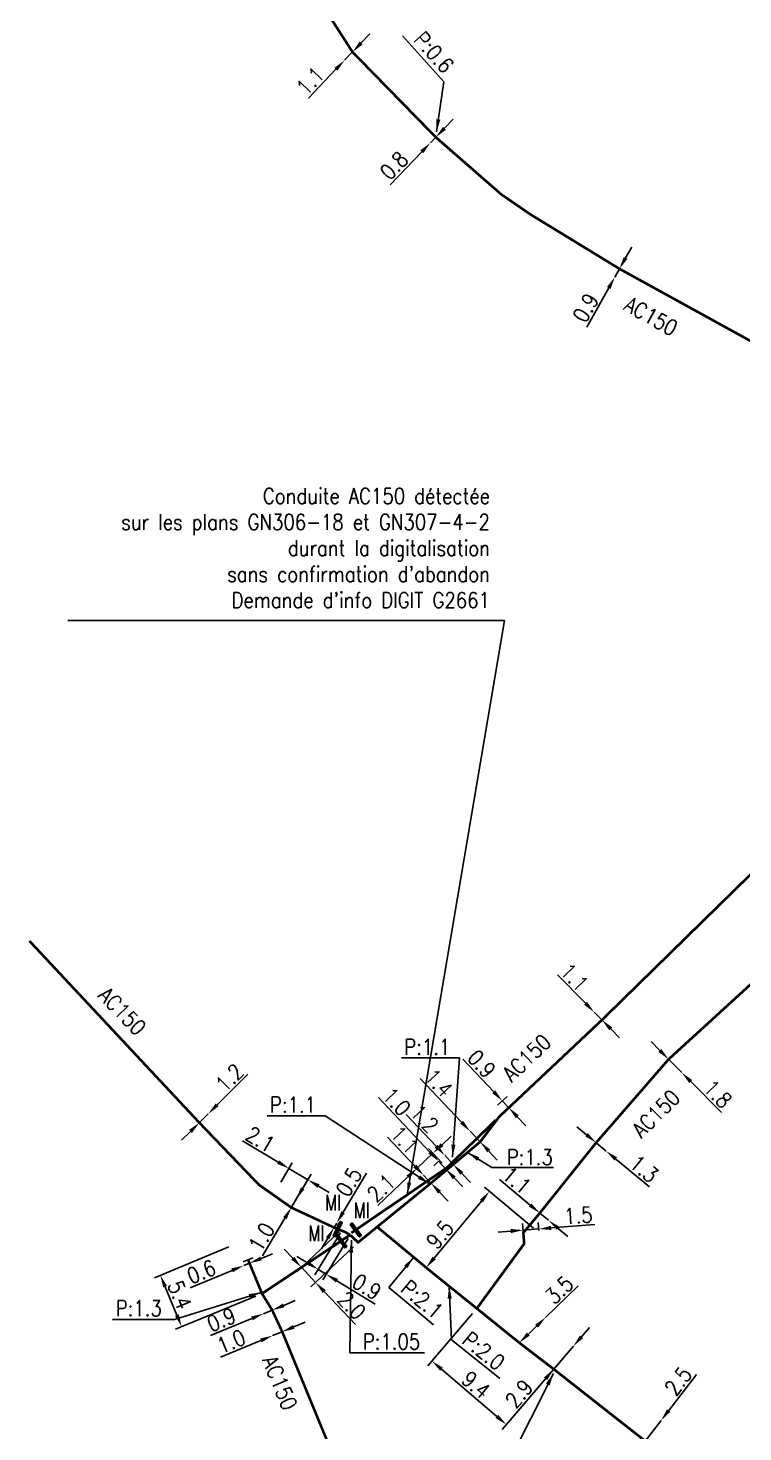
# Model space of a CAD drawing. Header units: millimetres. Extents: x 107999 to 109004, y 120010 to 121005.
# Drawn here: x 107999.9 to 108068.5, y 120795.4 to 120930.2 of the extents above; entities that cross this region are included whole.
import ezdxf
from ezdxf.enums import TextEntityAlignment as Align

# ---------------------------------------------------------------- set-up
doc = ezdxf.new("R2010")
doc.units = ezdxf.units.MM
doc.header["$PDMODE"] = 34
doc.linetypes.add('L_25_AP', pattern=[2000, 1000, 1000])
doc.layers.get('0').update_dxf_attribs({"linetype": 'CONTINUOUS'})
doc.layers.get('Defpoints').update_dxf_attribs({"linetype": 'CONTINUOUS'})
for name, color, linetype in [('L_150', 1, 'CONTINUOUS'), ('L_150_NC', 1, 'CONTINUOUS'), ('L_340', 7, 'CONTINUOUS')]:
    doc.layers.add(name, color=color, linetype=linetype)
doc.layers.add('No_Print', color=7, linetype='CONTINUOUS', plot=False)
doc.styles.get("Standard").update_dxf_attribs({"font": 'romans.shx', "width": 0.85})
doc.dimstyles.get("Standard").update_dxf_attribs({"dimtxt": 1.5, "dimasz": 1.2, "dimexe": 0.625, "dimexo": 0.625, "dimgap": 0.25, "dimtad": 1, "dimdec": 1, "dimzin": 0, "dimdsep": 46, "dimtxsty": 'Standard', "dimcen": -0.5, "dimadec": 0, "dimazin": 0, "dimtfac": 1, "dimtdec": 1, "dimtmove": 0, "dimatfit": 3, "dimfxl": 0, "dimtolj": 1, "dimtzin": 0, "dimarcsym": 0})

# ---------------------------------------------------------------- blocks, each defined once
blk = doc.blocks.new('L_340_16')
at = {"linetype": 'Continuous'}
blk.add_hatch(color=0, dxfattribs=at).paths.add_polyline_path([(0.125, 0.75), (-0.125, 0.75), (-0.125, -0.75), (0.125, -0.75)])
at = {"color": 0, "linetype": 'Continuous'}
blk.add_lwpolyline([(-0.125, 0.75), (0.125, 0.75), (0.125, -0.75), (-0.125, -0.75)], close=True, dxfattribs=at)
at = {"color": 0, "linetype": 'Continuous', "width": 0.75}
for tag, height, flags, p in [('MI', 1.5, 8, (0, 3)), ('DEF_LEG', 1.2, 3, (0, -5)), ('DEF_COUP', 1.2, 3, (0, -7.5)), ('DEF_TYPE', 1.2, 3, (0, -10))]:
    blk.add_attdef(tag, text='', height=height, dxfattribs=dict(at, flags=flags)).set_placement(p, align=Align.MIDDLE)
blk = doc.blocks.new('L_340_07')
at = {"color": 0, "linetype": 'Continuous', "const_width": 0.25, "flags": 128}
blk.add_lwpolyline([(0, 0), (0.35, 0)], dxfattribs=at)
at = {"color": 0, "linetype": 'Continuous', "flags": 128}
blk.add_lwpolyline([(0.35, -0.5), (0.35, 0.5)], dxfattribs=at)
at = {"color": 0, "linetype": 'Continuous', "width": 0.75, "flags": 3}
for tag, p in [('DEF_LEG', (0.72, -3.47)), ('DEF_COUP', (0.72, -5.97)), ('DEF_TYPE', (0.72, -8.47))]:
    blk.add_attdef(tag, text='', height=1.2, dxfattribs=at).set_placement(p, align=Align.MIDDLE)
blk = doc.blocks.new('*D113')
at = {"layer": 'Defpoints', "color": 0, "linetype": 'Continuous', "transparency": 16777216}
for p in [(108030.27, 120927.14), (108030.27, 120927.14), (108031.03, 120927.93)]:
    blk.add_point(p, dxfattribs=at)
at = {"layer": 'L_150', "color": 0, "linetype": 'Continuous', "lineweight": -2, "transparency": 16777216}
for p, q in [((108031.86, 120928.8), (108032.69, 120929.67)), ((108031.03, 120927.93), (108030.27, 120927.14)), ((108029.44, 120926.27), (108026.79, 120923.51))]:
    blk.add_line(p, q, dxfattribs=at)
at = {"layer": 'L_150', "color": 0, "linetype": 'Continuous', "transparency": 16777216}
for points in [[(108031.72, 120928.94), (108032.01, 120928.66), (108031.03, 120927.93)], [(108029.3, 120926.41), (108029.58, 120926.13), (108030.27, 120927.14)]]:
    blk.add_solid(points, dxfattribs=at)
at = {"layer": 'L_150', "color": 0, "linetype": 'Continuous', "transparency": 16777216, "insert": (108026.98, 120925.15), "char_height": 1.5, "attachment_point": 5, "rotation": 46.2431}
blk.add_mtext('\\A1;1.1', dxfattribs=at)
blk = doc.blocks.new('*D117')
at = {"layer": 'Defpoints', "color": 0, "linetype": 'Continuous', "transparency": 16777216}
for p in [(108038.51, 120919.2), (108038.51, 120919.2), (108039.03, 120919.74)]:
    blk.add_point(p, dxfattribs=at)
at = {"layer": 'L_150', "color": 0, "linetype": 'Continuous', "lineweight": -2, "transparency": 16777216}
for p, q in [((108039.86, 120920.6), (108040.69, 120921.47)), ((108039.03, 120919.74), (108038.51, 120919.2)), ((108037.68, 120918.33), (108034.65, 120915.18))]:
    blk.add_line(p, q, dxfattribs=at)
at = {"layer": 'L_150', "color": 0, "linetype": 'Continuous', "transparency": 16777216}
for points in [[(108039.72, 120920.74), (108040.01, 120920.46), (108039.03, 120919.74)], [(108037.53, 120918.47), (108037.82, 120918.2), (108038.51, 120919.2)]]:
    blk.add_solid(points, dxfattribs=at)
at = {"layer": 'L_150', "color": 0, "linetype": 'Continuous', "transparency": 16777216, "insert": (108035.02, 120917.02), "char_height": 1.5, "attachment_point": 5, "rotation": 46.0855}
blk.add_mtext('\\A1;0.8', dxfattribs=at)
blk = doc.blocks.new('*D118')
at = {"layer": 'Defpoints', "color": 0, "linetype": 'Continuous', "transparency": 16777216}
for p in [(108056.67, 120907.1), (108056.23, 120906.31), (108056.23, 120906.31)]:
    blk.add_point(p, dxfattribs=at)
at = {"layer": 'L_150', "color": 0, "linetype": 'Continuous', "lineweight": -2, "transparency": 16777216}
for p, q in [((108057.26, 120908.14), (108057.85, 120909.19)), ((108056.67, 120907.1), (108056.23, 120906.31)), ((108055.65, 120905.26), (108053.54, 120901.5))]:
    blk.add_line(p, q, dxfattribs=at)
at = {"layer": 'L_150', "color": 0, "linetype": 'Continuous', "transparency": 16777216}
for points in [[(108057.08, 120908.24), (108057.43, 120908.05), (108056.67, 120907.1)], [(108055.47, 120905.36), (108055.82, 120905.17), (108056.23, 120906.31)]]:
    blk.add_solid(points, dxfattribs=at)
at = {"layer": 'L_150', "color": 0, "linetype": 'Continuous', "transparency": 16777216, "insert": (108053.43, 120903.35), "char_height": 1.5, "attachment_point": 5, "rotation": 60.7189}
blk.add_mtext('\\A1;0.9', dxfattribs=at)
blk = doc.blocks.new('*D132')
at = {"layer": 'Defpoints', "color": 0, "linetype": 'Continuous', "transparency": 16777216}
for p in [(108017.17, 120825.92), (108017.17, 120825.92), (108016.32, 120825.07)]:
    blk.add_point(p, dxfattribs=at)
at = {"layer": 'L_150', "color": 0, "linetype": 'Continuous', "lineweight": -2, "transparency": 16777216}
for p, q in [((108018.02, 120826.77), (108020.98, 120829.73)), ((108016.32, 120825.07), (108017.17, 120825.92)), ((108015.47, 120824.23), (108014.62, 120823.38))]:
    blk.add_line(p, q, dxfattribs=at)
at = {"layer": 'L_150', "color": 0, "linetype": 'Continuous', "transparency": 16777216}
for points in [[(108017.88, 120826.91), (108018.16, 120826.63), (108017.17, 120825.92)], [(108015.33, 120824.37), (108015.61, 120824.08), (108016.32, 120825.07)]]:
    blk.add_solid(points, dxfattribs=at)
at = {"layer": 'L_150', "color": 0, "linetype": 'Continuous', "transparency": 16777216, "insert": (108019.22, 120829.38), "char_height": 1.5, "attachment_point": 5, "rotation": 44.9917}
blk.add_mtext('\\A1;1.2', dxfattribs=at)
blk = doc.blocks.new('*D133')
at = {"layer": 'Defpoints', "color": 0, "linetype": 'Continuous', "transparency": 16777216}
for p in [(108024.93, 120820.67), (108023.83, 120818.81), (108025.15, 120816.92)]:
    blk.add_point(p, dxfattribs=at)
at = {"layer": 'L_150', "color": 0, "linetype": 'Continuous', "lineweight": -2, "transparency": 16777216}
for p, q in [((108023.9, 120821.28), (108020.46, 120823.33)), ((108024.15, 120819.35), (108025.25, 120821.2)), ((108026.74, 120819.59), (108024.93, 120820.67)), ((108025.47, 120817.46), (108027.06, 120820.13)), ((108027.77, 120818.98), (108028.8, 120818.37))]:
    blk.add_line(p, q, dxfattribs=at)
at = {"layer": 'L_150', "color": 0, "linetype": 'Continuous', "transparency": 16777216}
for points in [[(108024, 120821.45), (108023.8, 120821.11), (108024.93, 120820.67)], [(108027.87, 120819.15), (108027.67, 120818.81), (108026.74, 120819.59)]]:
    blk.add_solid(points, dxfattribs=at)
at = {"layer": 'L_150', "color": 0, "linetype": 'Continuous', "transparency": 16777216, "insert": (108022.18, 120823.47), "char_height": 1.5, "attachment_point": 5, "rotation": 329.28}
blk.add_mtext('\\A1;2.1', dxfattribs=at)
blk = doc.blocks.new('*D134')
at = {"layer": 'Defpoints', "color": 0, "linetype": 'Continuous', "transparency": 16777216}
for p in [(108025.15, 120816.92), (108025.64, 120817.74), (108025.64, 120817.74)]:
    blk.add_point(p, dxfattribs=at)
at = {"layer": 'L_150', "color": 0, "linetype": 'Continuous', "lineweight": -2, "transparency": 16777216}
for p, q in [((108026.25, 120818.77), (108026.86, 120819.8)), ((108025.64, 120817.74), (108025.15, 120816.92)), ((108024.54, 120815.89), (108022.4, 120812.29))]:
    blk.add_line(p, q, dxfattribs=at)
at = {"layer": 'L_150', "color": 0, "linetype": 'Continuous', "transparency": 16777216}
for points in [[(108026.08, 120818.87), (108026.42, 120818.67), (108025.64, 120817.74)], [(108024.37, 120815.99), (108024.71, 120815.79), (108025.15, 120816.92)]]:
    blk.add_solid(points, dxfattribs=at)
at = {"layer": 'L_150', "color": 0, "linetype": 'Continuous', "transparency": 16777216, "insert": (108022.3, 120814.08), "char_height": 1.5, "attachment_point": 5, "rotation": 59.28}
blk.add_mtext('\\A1;1.0', dxfattribs=at)
blk = doc.blocks.new('*D135')
at = {"layer": 'Defpoints', "color": 0, "linetype": 'Continuous', "transparency": 16777216}
for p in [(108030.2, 120815.03), (108030.92, 120814.48), (108027.74, 120810.98)]:
    blk.add_point(p, dxfattribs=at)
at = {"layer": 'L_150', "color": 0, "linetype": 'Continuous', "lineweight": -2, "transparency": 16777216}
for p, q in [((108029.87, 120814.49), (108027.42, 120810.44)), ((108030.6, 120813.95), (108028.18, 120809.98)), ((108026.71, 120811.6), (108025.69, 120812.22)), ((108027.74, 120810.98), (108028.51, 120810.51)), ((108029.54, 120809.89), (108033.22, 120807.65))]:
    blk.add_line(p, q, dxfattribs=at)
at = {"layer": 'L_150', "color": 0, "linetype": 'Continuous', "transparency": 16777216}
for points in [[(108026.82, 120811.77), (108026.61, 120811.43), (108027.74, 120810.98)], [(108029.64, 120810.06), (108029.43, 120809.72), (108028.51, 120810.51)]]:
    blk.add_solid(points, dxfattribs=at)
at = {"layer": 'L_150', "color": 0, "linetype": 'Continuous', "transparency": 16777216, "insert": (108032.41, 120809.31), "char_height": 1.5, "attachment_point": 5, "rotation": 328.7394}
blk.add_mtext('\\A1;0.9', dxfattribs=at)
blk = doc.blocks.new('*D136')
at = {"layer": 'Defpoints', "color": 0, "linetype": 'Continuous', "transparency": 16777216}
for p in [(108029.52, 120815.43), (108029.52, 120815.43), (108029.26, 120815)]:
    blk.add_point(p, dxfattribs=at)
at = {"layer": 'L_150', "color": 0, "linetype": 'Continuous', "lineweight": -2, "transparency": 16777216}
for p, q in [((108030.13, 120816.46), (108032.36, 120820.22)), ((108029.26, 120815), (108029.52, 120815.43)), ((108028.65, 120813.97), (108028.04, 120812.94))]:
    blk.add_line(p, q, dxfattribs=at)
at = {"layer": 'L_150', "color": 0, "linetype": 'Continuous', "transparency": 16777216}
for points in [[(108029.96, 120816.57), (108030.3, 120816.36), (108029.52, 120815.43)], [(108028.48, 120814.07), (108028.82, 120813.87), (108029.26, 120815)]]:
    blk.add_solid(points, dxfattribs=at)
at = {"layer": 'L_150', "color": 0, "linetype": 'Continuous', "transparency": 16777216, "insert": (108030.69, 120819.37), "char_height": 1.5, "attachment_point": 5, "rotation": 59.2803}
blk.add_mtext('\\A1;0.5', dxfattribs=at)
blk = doc.blocks.new('*D137')
at = {"layer": 'Defpoints', "color": 0, "linetype": 'Continuous', "transparency": 16777216}
for p in [(108023.32, 120807.06), (108022.48, 120806.72), (108022.48, 120806.72)]:
    blk.add_point(p, dxfattribs=at)
at = {"layer": 'L_150', "color": 0, "linetype": 'Continuous', "lineweight": -2, "transparency": 16777216}
for p, q in [((108023.32, 120807.06), (108022.48, 120806.72)), ((108024.43, 120807.52), (108025.54, 120807.98)), ((108021.37, 120806.26), (108017.39, 120804.62))]:
    blk.add_line(p, q, dxfattribs=at)
at = {"layer": 'L_150', "color": 0, "linetype": 'Continuous', "transparency": 16777216}
for points in [[(108024.35, 120807.7), (108024.5, 120807.33), (108023.32, 120807.06)], [(108021.3, 120806.45), (108021.45, 120806.08), (108022.48, 120806.72)]]:
    blk.add_solid(points, dxfattribs=at)
at = {"layer": 'L_150', "color": 0, "linetype": 'Continuous', "transparency": 16777216, "insert": (108018.45, 120806.14), "char_height": 1.5, "attachment_point": 5, "rotation": 22.3808}
blk.add_mtext('\\A1;0.9', dxfattribs=at)
blk = doc.blocks.new('*D231')
at = {"layer": 'Defpoints', "color": 0, "linetype": 'Continuous', "transparency": 16777216}
for p in [(108049.02, 120816.39), (108049.86, 120815.69), (108049.86, 120815.69)]:
    blk.add_point(p, dxfattribs=at)
at = {"layer": 'L_150', "color": 0, "linetype": 'Continuous', "lineweight": -2, "transparency": 16777216}
for p, q in [((108048.09, 120817.15), (108045.15, 120819.6)), ((108049.86, 120815.69), (108049.02, 120816.39)), ((108050.79, 120814.92), (108051.71, 120814.15))]:
    blk.add_line(p, q, dxfattribs=at)
at = {"layer": 'L_150', "color": 0, "linetype": 'Continuous', "transparency": 16777216}
for points in [[(108048.22, 120817.31), (108047.97, 120817), (108049.02, 120816.39)], [(108050.91, 120815.07), (108050.66, 120814.77), (108049.86, 120815.69)]]:
    blk.add_solid(points, dxfattribs=at)
at = {"layer": 'L_150', "color": 0, "linetype": 'Continuous', "transparency": 16777216, "insert": (108046.8, 120819.53), "char_height": 1.5, "attachment_point": 5, "rotation": 320.3095}
blk.add_mtext('\\A1;1.1', dxfattribs=at)
blk = doc.blocks.new('*D232')
at = {"layer": 'Defpoints', "color": 0, "linetype": 'Continuous', "transparency": 16777216}
for p in [(108039.29, 120821.37), (108039.75, 120821.81), (108040.44, 120821.09)]:
    blk.add_point(p, dxfattribs=at)
at = {"layer": 'L_150_NC', "color": 0, "linetype": 'Continuous', "lineweight": -2, "transparency": 16777216}
for p, q in [((108038.46, 120822.24), (108033.52, 120827.48)), ((108039.3, 120821.38), (108038.83, 120820.94)), ((108039.97, 120820.64), (108039.29, 120821.37)), ((108039.99, 120820.66), (108039.52, 120820.21)), ((108040.8, 120819.77), (108041.62, 120818.9))]:
    blk.add_line(p, q, dxfattribs=at)
at = {"layer": 'L_150_NC', "color": 0, "linetype": 'Continuous', "transparency": 16777216}
for points in [[(108038.61, 120822.38), (108038.32, 120822.11), (108039.29, 120821.37)], [(108040.94, 120819.91), (108040.65, 120819.63), (108039.97, 120820.64)]]:
    blk.add_solid(points, dxfattribs=at)
at = {"layer": 'L_150_NC', "color": 0, "linetype": 'Continuous', "transparency": 16777216, "insert": (108035.27, 120827.08), "char_height": 1.5, "attachment_point": 5, "rotation": 313.3476}
blk.add_mtext('\\A1;1.0', dxfattribs=at)
blk = doc.blocks.new('*D233')
at = {"layer": 'Defpoints', "color": 0, "linetype": 'Continuous', "transparency": 16777216}
for p in [(108054.43, 120823.15), (108055.39, 120822.35), (108055.39, 120822.35)]:
    blk.add_point(p, dxfattribs=at)
at = {"layer": 'L_150', "color": 0, "linetype": 'Continuous', "lineweight": -2, "transparency": 16777216}
for p, q in [((108053.5, 120823.91), (108052.58, 120824.68)), ((108054.43, 120823.15), (108055.39, 120822.35)), ((108056.31, 120821.58), (108059.54, 120818.91))]:
    blk.add_line(p, q, dxfattribs=at)
at = {"layer": 'L_150', "color": 0, "linetype": 'Continuous', "transparency": 16777216}
for points in [[(108053.63, 120824.07), (108053.38, 120823.76), (108054.43, 120823.15)], [(108056.44, 120821.74), (108056.19, 120821.43), (108055.39, 120822.35)]]:
    blk.add_solid(points, dxfattribs=at)
at = {"layer": 'L_150', "color": 0, "linetype": 'Continuous', "transparency": 16777216, "insert": (108059.03, 120820.63), "char_height": 1.5, "attachment_point": 5, "rotation": 320.3427}
blk.add_mtext('\\A1;1.3', dxfattribs=at)
blk = doc.blocks.new('*D234')
at = {"layer": 'Defpoints', "color": 0, "linetype": 'Continuous', "transparency": 16777216}
for p in [(108038.76, 120822.13), (108040.08, 120820.73), (108037.85, 120820.03)]:
    blk.add_point(p, dxfattribs=at)
at = {"layer": 'L_150_NC', "color": 0, "linetype": 'Continuous', "lineweight": -2, "transparency": 16777216}
for p, q in [((108039.63, 120822.95), (108040.51, 120823.77)), ((108038.76, 120822.13), (108037.23, 120820.69)), ((108039.65, 120821.19), (108038.33, 120822.58)), ((108037.42, 120820.48), (108036.8, 120821.14)), ((108036.36, 120819.86), (108033.45, 120817.11))]:
    blk.add_line(p, q, dxfattribs=at)
at = {"layer": 'L_150_NC', "color": 0, "linetype": 'Continuous', "transparency": 16777216}
for points in [[(108039.5, 120823.1), (108039.77, 120822.81), (108038.76, 120822.13)], [(108036.22, 120820.01), (108036.5, 120819.72), (108037.23, 120820.69)]]:
    blk.add_solid(points, dxfattribs=at)
at = {"layer": 'L_150_NC', "color": 0, "linetype": 'Continuous', "transparency": 16777216, "insert": (108033.78, 120818.8), "char_height": 1.5, "attachment_point": 5, "rotation": 43.3468}
blk.add_mtext('\\A1;2.1', dxfattribs=at)
blk = doc.blocks.new('*D235')
at = {"layer": 'Defpoints', "color": 0, "linetype": 'Continuous', "transparency": 16777216}
for p in [(108020.58, 120811.34), (108020.58, 120811.34), (108021.14, 120811.57)]:
    blk.add_point(p, dxfattribs=at)
at = {"layer": 'L_340', "color": 0, "linetype": 'Continuous', "lineweight": -2, "transparency": 16777216}
for p, q in [((108022.25, 120812.02), (108023.36, 120812.48)), ((108021.14, 120811.57), (108020.58, 120811.34)), ((108019.47, 120810.88), (108015.43, 120809.22))]:
    blk.add_line(p, q, dxfattribs=at)
at = {"layer": 'L_340', "color": 0, "linetype": 'Continuous', "transparency": 16777216}
for points in [[(108019.4, 120811.07), (108019.55, 120810.7), (108020.58, 120811.34)], [(108022.17, 120812.21), (108022.32, 120811.84), (108021.14, 120811.57)]]:
    blk.add_solid(points, dxfattribs=at)
at = {"layer": 'L_340', "color": 0, "linetype": 'Continuous', "transparency": 16777216, "insert": (108016.52, 120810.75), "char_height": 1.5, "attachment_point": 5, "rotation": 22.3845}
blk.add_mtext('\\A1;0.6', dxfattribs=at)
blk = doc.blocks.new('*D236')
at = {"layer": 'Defpoints', "color": 0, "linetype": 'Continuous', "transparency": 16777216}
for p in [(108019.74, 120813.37), (108022.34, 120808.65), (108014.62, 120805.48)]:
    blk.add_point(p, dxfattribs=at)
at = {"layer": 'L_150', "color": 0, "linetype": 'Continuous', "lineweight": -2, "transparency": 16777216}
for p, q in [((108019.17, 120813.13), (108012, 120810.18)), ((108013.04, 120809.31), (108014.16, 120806.58)), ((108021.76, 120808.42), (108014.04, 120805.24))]:
    blk.add_line(p, q, dxfattribs=at)
at = {"layer": 'L_150', "color": 0, "linetype": 'Continuous', "transparency": 16777216}
for points in [[(108013.22, 120809.39), (108012.85, 120809.24), (108012.58, 120810.42)], [(108014.35, 120806.66), (108013.98, 120806.51), (108014.62, 120805.48)]]:
    blk.add_solid(points, dxfattribs=at)
at = {"layer": 'L_150', "color": 0, "linetype": 'Continuous', "transparency": 16777216, "insert": (108014.45, 120808.52), "char_height": 1.5, "attachment_point": 5, "rotation": 292.3845}
blk.add_mtext('\\A1;5.4', dxfattribs=at)
blk = doc.blocks.new('*D237')
at = {"layer": 'Defpoints', "color": 0, "linetype": 'Continuous', "transparency": 16777216}
for p in [(108023.35, 120804.61), (108023.35, 120804.61), (108024.28, 120804.99)]:
    blk.add_point(p, dxfattribs=at)
at = {"layer": 'L_150', "color": 0, "linetype": 'Continuous', "lineweight": -2, "transparency": 16777216}
for p, q in [((108025.39, 120805.45), (108026.5, 120805.9)), ((108024.28, 120804.99), (108023.35, 120804.61)), ((108022.24, 120804.15), (108018.37, 120802.56))]:
    blk.add_line(p, q, dxfattribs=at)
at = {"layer": 'L_150', "color": 0, "linetype": 'Continuous', "transparency": 16777216}
for points in [[(108022.17, 120804.34), (108022.32, 120803.97), (108023.35, 120804.61)], [(108025.31, 120805.63), (108025.46, 120805.26), (108024.28, 120804.99)]]:
    blk.add_solid(points, dxfattribs=at)
at = {"layer": 'L_150', "color": 0, "linetype": 'Continuous', "transparency": 16777216, "insert": (108019.37, 120804.05), "char_height": 1.5, "attachment_point": 5, "rotation": 22.3808}
blk.add_mtext('\\A1;1.0', dxfattribs=at)
blk = doc.blocks.new('*D262')
at = {"layer": 'Defpoints', "color": 0, "linetype": 'Continuous', "transparency": 16777216}
for p in [(108061.39, 120831.16), (108062.66, 120829.88), (108062.66, 120829.88)]:
    blk.add_point(p, dxfattribs=at)
at = {"layer": 'L_150', "color": 0, "linetype": 'Continuous', "lineweight": -2, "transparency": 16777216}
for p, q in [((108060.55, 120832.01), (108059.7, 120832.86)), ((108061.39, 120831.16), (108062.66, 120829.88)), ((108063.51, 120829.03), (108066.46, 120826.05))]:
    blk.add_line(p, q, dxfattribs=at)
at = {"layer": 'L_150', "color": 0, "linetype": 'Continuous', "transparency": 16777216}
for points in [[(108060.69, 120832.15), (108060.41, 120831.87), (108061.39, 120831.16)], [(108063.65, 120829.17), (108063.36, 120828.89), (108062.66, 120829.88)]]:
    blk.add_solid(points, dxfattribs=at)
at = {"layer": 'L_150', "color": 0, "linetype": 'Continuous', "transparency": 16777216, "insert": (108066.11, 120827.82), "char_height": 1.5, "attachment_point": 5, "rotation": 314.7773}
blk.add_mtext('\\A1;1.8', dxfattribs=at)
blk = doc.blocks.new('*D263')
at = {"layer": 'Defpoints', "color": 0, "linetype": 'Continuous', "transparency": 16777216}
for p in [(108054.25, 120835.68), (108054.25, 120835.68), (108054.99, 120834.94)]:
    blk.add_point(p, dxfattribs=at)
at = {"layer": 'L_150', "color": 0, "linetype": 'Continuous', "lineweight": -2, "transparency": 16777216}
for p, q in [((108053.41, 120836.54), (108050.72, 120839.26)), ((108054.99, 120834.94), (108054.25, 120835.68)), ((108055.84, 120834.08), (108056.68, 120833.23))]:
    blk.add_line(p, q, dxfattribs=at)
at = {"layer": 'L_150', "color": 0, "linetype": 'Continuous', "transparency": 16777216}
for points in [[(108053.55, 120836.68), (108053.27, 120836.4), (108054.25, 120835.68)], [(108055.98, 120834.22), (108055.69, 120833.94), (108054.99, 120834.94)]]:
    blk.add_solid(points, dxfattribs=at)
at = {"layer": 'L_150', "color": 0, "linetype": 'Continuous', "transparency": 16777216, "insert": (108052.35, 120839.03), "char_height": 1.5, "attachment_point": 5, "rotation": 314.6844}
blk.add_mtext('\\A1;1.1', dxfattribs=at)
blk = doc.blocks.new('*D369')
at = {"layer": 'Defpoints', "color": 0, "linetype": 'Continuous', "transparency": 16777216}
for p in [(108060.67, 120796.47), (108060.67, 120796.47), (108059.14, 120794.49)]:
    blk.add_point(p, dxfattribs=at)
at = {"layer": 'L_150', "color": 0, "linetype": 'Continuous', "lineweight": -2, "transparency": 16777216}
for p, q in [((108061.4, 120797.42), (108064.07, 120800.89)), ((108059.14, 120794.49), (108060.67, 120796.47)), ((108058.41, 120793.54), (108057.68, 120792.59))]:
    blk.add_line(p, q, dxfattribs=at)
at = {"layer": 'L_150', "color": 0, "linetype": 'Continuous', "transparency": 16777216}
for points in [[(108061.24, 120797.54), (108061.56, 120797.3), (108060.67, 120796.47)], [(108058.25, 120793.66), (108058.57, 120793.42), (108059.14, 120794.49)]]:
    blk.add_solid(points, dxfattribs=at)
at = {"layer": 'L_150', "color": 0, "linetype": 'Continuous', "transparency": 16777216, "insert": (108062.31, 120800.24), "char_height": 1.5, "attachment_point": 5, "rotation": 52.3979}
blk.add_mtext('\\A1;2.5', dxfattribs=at)
blk = doc.blocks.new('*D370')
at = {"layer": 'Defpoints', "color": 0, "linetype": 'Continuous', "transparency": 16777216}
for p in [(108068.78, 120790.22), (108068.78, 120790.22), (108067.44, 120788.48)]:
    blk.add_point(p, dxfattribs=at)
at = {"layer": 'L_150', "color": 0, "linetype": 'Continuous', "lineweight": -2, "transparency": 16777216}
for p, q in [((108069.51, 120791.17), (108072.18, 120794.64)), ((108067.44, 120788.48), (108068.78, 120790.22)), ((108066.71, 120787.53), (108065.97, 120786.58))]:
    blk.add_line(p, q, dxfattribs=at)
at = {"layer": 'L_150', "color": 0, "linetype": 'Continuous', "transparency": 16777216}
for points in [[(108069.35, 120791.3), (108069.67, 120791.05), (108068.78, 120790.22)], [(108066.55, 120787.65), (108066.86, 120787.41), (108067.44, 120788.48)]]:
    blk.add_solid(points, dxfattribs=at)
at = {"layer": 'L_150', "color": 0, "linetype": 'Continuous', "transparency": 16777216, "insert": (108070.42, 120793.99), "char_height": 1.5, "attachment_point": 5, "rotation": 52.3979}
blk.add_mtext('\\A1;2.2', dxfattribs=at)
blk = doc.blocks.new('*D714')
at = {"layer": 'Defpoints', "color": 0, "linetype": 'Continuous', "transparency": 16777216}
for p in [(108052.24, 120803.59), (108052.24, 120803.59), (108050.36, 120801.39)]:
    blk.add_point(p, dxfattribs=at)
at = {"layer": 'L_150', "color": 0, "linetype": 'Continuous', "lineweight": -2, "transparency": 16777216}
for p, q in [((108053.02, 120804.5), (108053.8, 120805.41)), ((108052.24, 120803.59), (108050.36, 120801.39)), ((108049.58, 120800.47), (108046.78, 120797.2))]:
    blk.add_line(p, q, dxfattribs=at)
at = {"layer": 'L_150', "color": 0, "linetype": 'Continuous', "transparency": 16777216}
for points in [[(108052.87, 120804.63), (108053.17, 120804.37), (108052.24, 120803.59)], [(108049.42, 120800.6), (108049.73, 120800.34), (108050.36, 120801.39)]]:
    blk.add_solid(points, dxfattribs=at)
at = {"layer": 'L_150', "color": 0, "linetype": 'Continuous', "transparency": 16777216, "insert": (108047.03, 120799.03), "char_height": 1.5, "attachment_point": 5, "rotation": 49.4938}
blk.add_mtext('\\A1;2.9', dxfattribs=at)
blk = doc.blocks.new('*D715')
at = {"layer": 'Defpoints', "color": 0, "linetype": 'Continuous', "transparency": 16777216}
for p in [(108049.57, 120806.36), (108049.57, 120806.36), (108047.05, 120803.93)]:
    blk.add_point(p, dxfattribs=at)
at = {"layer": 'L_150', "color": 0, "linetype": 'Continuous', "lineweight": -2, "transparency": 16777216}
for p, q in [((108049.57, 120806.36), (108052.72, 120809.39)), ((108047.92, 120804.76), (108048.71, 120805.53))]:
    blk.add_line(p, q, dxfattribs=at)
at = {"layer": 'L_150', "color": 0, "linetype": 'Continuous', "transparency": 16777216}
for points in [[(108048.57, 120805.67), (108048.85, 120805.38), (108049.57, 120806.36)], [(108047.78, 120804.91), (108048.06, 120804.62), (108047.05, 120803.93)]]:
    blk.add_solid(points, dxfattribs=at)
at = {"layer": 'L_150', "color": 0, "linetype": 'Continuous', "transparency": 16777216, "insert": (108050.89, 120809.01), "char_height": 1.5, "attachment_point": 5, "rotation": 43.9239}
blk.add_mtext('\\A1;3.5', dxfattribs=at)
blk = doc.blocks.new('*D716')
at = {"layer": 'Defpoints', "color": 0, "linetype": 'Continuous', "transparency": 16777216}
for p in [(108042.97, 120807.22), (108052.24, 120803.59), (108045.81, 120796.07)]:
    blk.add_point(p, dxfattribs=at)
at = {"layer": 'L_150', "color": 0, "linetype": 'Continuous', "lineweight": -2, "transparency": 16777216}
for p, q in [((108042.57, 120806.74), (108038.26, 120801.7)), ((108051.83, 120803.11), (108045.41, 120795.59)), ((108039.58, 120801.39), (108044.9, 120796.84))]:
    blk.add_line(p, q, dxfattribs=at)
at = {"layer": 'L_150', "color": 0, "linetype": 'Continuous', "transparency": 16777216}
for points in [[(108039.71, 120801.54), (108039.45, 120801.24), (108038.66, 120802.17)], [(108045.03, 120797), (108044.77, 120796.69), (108045.81, 120796.07)]]:
    blk.add_solid(points, dxfattribs=at)
at = {"layer": 'L_150', "color": 0, "linetype": 'Continuous', "transparency": 16777216, "insert": (108042.89, 120799.88), "char_height": 1.5, "attachment_point": 5, "rotation": 319.491}
blk.add_mtext('\\A1;9.4', dxfattribs=at)
blk = doc.blocks.new('*D717')
at = {"layer": 'Defpoints', "color": 0, "linetype": 'Continuous', "transparency": 16777216}
for p in [(108047.48, 120813.98), (108048.92, 120814.86), (108048.97, 120814.1)]:
    blk.add_point(p, dxfattribs=at)
at = {"layer": 'L_150', "color": 0, "linetype": 'Continuous', "lineweight": -2, "transparency": 16777216}
for p, q in [((108047.43, 120814.61), (108047.37, 120815.37)), ((108048.93, 120814.72), (108048.87, 120815.49)), ((108050.11, 120814.96), (108054.29, 120815.28)), ((108046.22, 120814.66), (108045.03, 120814.56)), ((108047.42, 120814.75), (108048.92, 120814.86))]:
    blk.add_line(p, q, dxfattribs=at)
at = {"layer": 'L_150', "color": 0, "linetype": 'Continuous', "transparency": 16777216}
for points in [[(108050.1, 120815.16), (108050.13, 120814.76), (108048.92, 120814.86)], [(108046.21, 120814.86), (108046.24, 120814.46), (108047.42, 120814.75)]]:
    blk.add_solid(points, dxfattribs=at)
at = {"layer": 'L_150', "color": 0, "linetype": 'Continuous', "transparency": 16777216, "insert": (108052.72, 120816.16), "char_height": 1.5, "attachment_point": 5, "rotation": 4.4185}
blk.add_mtext('\\A1;1.5', dxfattribs=at)
blk = doc.blocks.new('*D718')
at = {"layer": 'Defpoints', "color": 0, "linetype": 'Continuous', "transparency": 16777216}
for p in [(108044.18, 120818.46), (108048.91, 120814.53), (108038.66, 120810.69)]:
    blk.add_point(p, dxfattribs=at)
at = {"layer": 'L_150', "color": 0, "linetype": 'Continuous', "lineweight": -2, "transparency": 16777216}
for p, q in [((108048.43, 120814.93), (108043.7, 120818.86)), ((108038.88, 120812.07), (108043.41, 120817.54)), ((108038.18, 120811.09), (108037.63, 120811.55))]:
    blk.add_line(p, q, dxfattribs=at)
at = {"layer": 'L_150', "color": 0, "linetype": 'Continuous', "transparency": 16777216}
for points in [[(108043.26, 120817.66), (108043.56, 120817.41), (108044.18, 120818.46)], [(108038.72, 120812.2), (108039.03, 120811.94), (108038.11, 120811.15)]]:
    blk.add_solid(points, dxfattribs=at)
at = {"layer": 'L_150', "color": 0, "linetype": 'Continuous', "transparency": 16777216, "insert": (108039.43, 120814.31), "char_height": 1.5, "attachment_point": 5, "rotation": 50.3095}
blk.add_mtext('\\A1;9.5', dxfattribs=at)
blk = doc.blocks.new('*D719')
at = {"layer": 'Defpoints', "color": 0, "linetype": 'Continuous', "transparency": 16777216}
for p in [(108030.2, 120815.03), (108031.57, 120813.57), (108026.12, 120811.18)]:
    blk.add_point(p, dxfattribs=at)
at = {"layer": 'L_150', "color": 0, "linetype": 'Continuous', "lineweight": -2, "transparency": 16777216}
for p, q in [((108029.74, 120814.6), (108025.67, 120810.75)), ((108025.3, 120812.05), (108024.47, 120812.92)), ((108031.12, 120813.14), (108027.04, 120809.29)), ((108026.12, 120811.18), (108027.49, 120809.72)), ((108028.32, 120808.85), (108031.32, 120805.67))]:
    blk.add_line(p, q, dxfattribs=at)
at = {"layer": 'L_150', "color": 0, "linetype": 'Continuous', "transparency": 16777216}
for points in [[(108025.44, 120812.19), (108025.15, 120811.91), (108026.12, 120811.18)], [(108028.46, 120808.99), (108028.17, 120808.71), (108027.49, 120809.72)]]:
    blk.add_solid(points, dxfattribs=at)
at = {"layer": 'L_150', "color": 0, "linetype": 'Continuous', "transparency": 16777216, "insert": (108030.96, 120807.51), "char_height": 1.5, "attachment_point": 5, "rotation": 313.3468}
blk.add_mtext('\\A1;2.0', dxfattribs=at)
blk = doc.blocks.new('*D720')
at = {"layer": 'Defpoints', "color": 0, "linetype": 'Continuous', "transparency": 16777216}
for p in [(108037.85, 120820.03), (108037.85, 120820.03), (108038.57, 120819.27)]:
    blk.add_point(p, dxfattribs=at)
at = {"layer": 'L_150', "color": 0, "linetype": 'Continuous', "lineweight": -2, "transparency": 16777216}
for p, q in [((108037.03, 120820.9), (108034.4, 120823.68)), ((108038.57, 120819.27), (108037.85, 120820.03)), ((108039.4, 120818.39), (108040.22, 120817.52))]:
    blk.add_line(p, q, dxfattribs=at)
at = {"layer": 'L_150', "color": 0, "linetype": 'Continuous', "transparency": 16777216}
for points in [[(108037.18, 120821.04), (108036.88, 120820.76), (108037.85, 120820.03)], [(108039.54, 120818.53), (108039.25, 120818.26), (108038.57, 120819.27)]]:
    blk.add_solid(points, dxfattribs=at)
at = {"layer": 'L_150', "color": 0, "linetype": 'Continuous', "transparency": 16777216, "insert": (108036.03, 120823.41), "char_height": 1.5, "attachment_point": 5, "rotation": 313.3468}
blk.add_mtext('\\A1;1.1', dxfattribs=at)
blk = doc.blocks.new('*D721')
at = {"layer": 'Defpoints', "color": 0, "linetype": 'Continuous', "transparency": 16777216}
for p in [(108039.89, 120821.94), (108039.89, 120821.94), (108040.71, 120821.06)]:
    blk.add_point(p, dxfattribs=at)
at = {"layer": 'L_150', "color": 0, "linetype": 'Continuous', "lineweight": -2, "transparency": 16777216}
for p, q in [((108039.06, 120822.81), (108036.19, 120825.86)), ((108040.71, 120821.06), (108039.89, 120821.94)), ((108041.53, 120820.19), (108042.36, 120819.32))]:
    blk.add_line(p, q, dxfattribs=at)
at = {"layer": 'L_150', "color": 0, "linetype": 'Continuous', "transparency": 16777216}
for points in [[(108039.21, 120822.95), (108038.92, 120822.67), (108039.89, 120821.94)], [(108041.68, 120820.33), (108041.39, 120820.05), (108040.71, 120821.06)]]:
    blk.add_solid(points, dxfattribs=at)
at = {"layer": 'L_150', "color": 0, "linetype": 'Continuous', "transparency": 16777216, "insert": (108037.94, 120825.45), "char_height": 1.5, "attachment_point": 5, "rotation": 313.3476}
blk.add_mtext('\\A1;1.2', dxfattribs=at)
blk = doc.blocks.new('*D722')
at = {"layer": 'Defpoints', "color": 0, "linetype": 'Continuous', "transparency": 16777216}
for p in [(108042.33, 120824.24), (108042.33, 120824.24), (108043.29, 120823.23)]:
    blk.add_point(p, dxfattribs=at)
at = {"layer": 'L_150', "color": 0, "linetype": 'Continuous', "lineweight": -2, "transparency": 16777216}
for p, q in [((108041.51, 120825.12), (108037.54, 120829.32)), ((108043.29, 120823.23), (108042.33, 120824.24)), ((108044.11, 120822.35), (108044.94, 120821.48))]:
    blk.add_line(p, q, dxfattribs=at)
at = {"layer": 'L_150', "color": 0, "linetype": 'Continuous', "transparency": 16777216}
for points in [[(108041.65, 120825.25), (108041.36, 120824.98), (108042.33, 120824.24)], [(108044.26, 120822.49), (108043.97, 120822.22), (108043.29, 120823.23)]]:
    blk.add_solid(points, dxfattribs=at)
at = {"layer": 'L_150', "color": 0, "linetype": 'Continuous', "transparency": 16777216, "insert": (108039.32, 120828.89), "char_height": 1.5, "attachment_point": 5, "rotation": 313.3476}
blk.add_mtext('\\A1;1.4', dxfattribs=at)
blk = doc.blocks.new('*D723')
at = {"layer": 'Defpoints', "color": 0, "linetype": 'Continuous', "transparency": 16777216}
for p in [(108044.52, 120826.31), (108045.42, 120827.16), (108045.13, 120825.65)]:
    blk.add_point(p, dxfattribs=at)
at = {"layer": 'L_150', "color": 0, "linetype": 'Continuous', "lineweight": -2, "transparency": 16777216}
for p, q in [((108044.6, 120828.03), (108041.64, 120831.17)), ((108044.97, 120826.74), (108045.87, 120827.59)), ((108046.04, 120826.51), (108045.42, 120827.16)), ((108045.59, 120826.08), (108046.49, 120826.93)), ((108046.86, 120825.63), (108047.68, 120824.76))]:
    blk.add_line(p, q, dxfattribs=at)
at = {"layer": 'L_150', "color": 0, "linetype": 'Continuous', "transparency": 16777216}
for points in [[(108044.74, 120828.17), (108044.45, 120827.9), (108045.42, 120827.16)], [(108047.01, 120825.77), (108046.72, 120825.5), (108046.04, 120826.51)]]:
    blk.add_solid(points, dxfattribs=at)
at = {"layer": 'L_150', "color": 0, "linetype": 'Continuous', "transparency": 16777216, "insert": (108043.43, 120830.72), "char_height": 1.5, "attachment_point": 5, "rotation": 313.3476}
blk.add_mtext('\\A1;0.9', dxfattribs=at)

msp = doc.modelspace()

# ---------------------------------------------------------------- linework, layer by layer
at = {"layer": 'L_150', "linetype": 'L_25_AP', "const_width": 0.25, "flags": 128}
for points in [[(108126.84, 121000), (108123.83, 120995.27), (108117.49, 120984.47), (108115.52, 120976.5), (108114.16, 120967.61), (108112.28, 120955.56), (108110.48, 120943.69), (108108.34, 120926.72), (108107.41, 120919.34), (108106, 120912.04), (108104.58, 120905.78), (108103.44, 120903.63), (108101.2, 120899.34), (108095.94, 120881.28), (108094.47, 120877.14), (108086.16, 120866.11), (108082.68, 120862.43), (108074.04, 120853.6), (108054.99, 120834.94), (108045.13, 120825.65), (108043.29, 120823.23), (108040.71, 120821.06), (108038.57, 120819.27), (108033.4, 120815.06), (108031.57, 120813.57), (108030.8, 120814.28), (108030.8, 120814.28), (108030.8, 120814.28)], [(108000, 120979.67), (108007.52, 120966.86), (108020.93, 120944.7), (108026.61, 120934.82), (108031.03, 120927.93), (108039.03, 120919.74), (108042.71, 120916.53), (108045.31, 120914.26), (108048.08, 120912.35), (108056.67, 120907.1), (108080.74, 120893.84), (108083.65, 120892.23), (108089.83, 120886.82), (108091.69, 120885.21)], [(108042.97, 120807.22), (108047.52, 120813.44), (108047.48, 120813.98), (108047.48, 120813.98), (108047.44, 120814.49), (108049.02, 120816.39), (108054.43, 120823.15), (108061.39, 120831.16), (108078.8, 120847.07), (108087.79, 120856.21), (108087.79, 120856.21), (108094.96, 120863.23), (108096.62, 120864.76), (108099.2, 120867.12), (108101.43, 120868.83), (108108.96, 120874.62)], [(108000, 120842.53), (108016.32, 120825.07), (108022.04, 120819.11), (108025.15, 120816.92), (108029.26, 120815), (108029.5, 120814.89)], [(108033.4, 120815.06), (108038.66, 120810.69), (108042.97, 120807.22), (108047.05, 120803.93), (108050.36, 120801.39), (108059.14, 120794.49), (108059.14, 120794.49), (108067.44, 120788.48), (108076.3, 120782.75), (108085.61, 120777.67), (108092.49, 120774.08), (108099.04, 120771.67), (108099.04, 120771.67), (108102.92, 120769.77), (108105.36, 120768.58), (108105.36, 120768.58), (108105.81, 120768.36), (108106.17, 120768.93), (108124.37, 120763.29), (108134.39, 120760.18), (108145.43, 120756.8), (108162.2, 120753.18), (108172.16, 120750.22), (108177.97, 120747.41), (108179.12, 120746.61), (108189.32, 120739.52), (108198.29, 120733.27), (108198.27, 120732.15), (108198.93, 120731.71), (108200.6, 120730.61), (108206.15, 120726.93), (108207.7, 120727.45), (108216.29, 120722.68), (108216.29, 120722.68), (108228.22, 120717.11), (108240.15, 120711.22), (108250.62, 120706.34), (108261.13, 120701.11), (108271.01, 120696.2), (108279.91, 120691.54), (108282, 120690.44), (108288.07, 120684.62), (108289.54, 120683.12), (108296.82, 120675.88), (108303.77, 120668.65), (108316.54, 120655.81), (108320.68, 120651.62), (108328.2, 120643.06), (108328.2, 120643.06), (108332.08, 120638.75), (108332.31, 120638.51)], [(108022.34, 120808.65), (108029.84, 120813.64), (108029.84, 120813.64), (108029.84, 120813.64)], [(108030.8, 120814.28), (108030.28, 120814.59), (108029.72, 120814.79)], [(108030.04, 120813.79), (108030.8, 120814.28), (108030.8, 120814.28)], [(108000, 120704.85), (108008.28, 120716.55), (108013.4, 120724.54), (108019.62, 120735.2), (108023.25, 120740.71), (108024.88, 120743.37), (108026.62, 120746.22), (108028.08, 120755.13), (108028.48, 120758.75), (108030.14, 120770.77), (108029.78, 120778.19), (108029.21, 120789.86), (108029.04, 120793.42), (108024.28, 120804.99), (108023.32, 120807.06), (108022.34, 120808.65), (108021.14, 120811.57)]]:
    msp.add_lwpolyline(points, dxfattribs=at)
at = {"layer": 'L_150_NC', "linetype": 'L_25_AP', "const_width": 0.25, "flags": 128}
for points in [[(108031.34, 120814.77), (108040.08, 120820.73), (108040.44, 120821.09), (108044.79, 120825.32)], [(108030.92, 120814.48), (108031.34, 120814.77)]]:
    msp.add_lwpolyline(points, dxfattribs=at)

# ---------------------------------------------------------------- block references
at = {"layer": 'L_340'}
ref = msp.add_blockref('L_340_16', (108029.61, 120814.84), dxfattribs=dict(at, rotation=334.973245296025))
ref.add_attrib('MI', 'MI', dxfattribs={"layer": '0', "color": 0, "linetype": 'Continuous', "height": 1.5, "width": 0.75, "flags": 8}).set_placement((108029.17, 120817.38), align=Align.MIDDLE)
ref = msp.add_blockref('L_340_16', (108031.34, 120814.77), dxfattribs=dict(at, rotation=36.62901912375156))
ref.add_attrib('MI', 'MI', dxfattribs={"layer": '0', "color": 0, "linetype": 'Continuous', "height": 1.5, "width": 0.75, "flags": 8}).set_placement((108031.93, 120816.66), align=Align.MIDDLE)
ref = msp.add_blockref('L_340_16', (108029.94, 120813.71), dxfattribs=dict(at, rotation=36.62901912375156))
ref.add_attrib('MI', 'MI', dxfattribs={"layer": '0', "color": 0, "linetype": 'Continuous', "height": 1.5, "width": 0.75, "flags": 8}).set_placement((108027.57, 120814.43), align=Align.MIDDLE)
at = {"layer": 'L_340', "rotation": 112.3808410468457}
msp.add_blockref('L_340_07', (108021.14, 120811.57), dxfattribs=at)

# ---------------------------------------------------------------- texts
at = {"layer": 'L_150', "linetype": 'Continuous', "width": 0.85}
for rotation, p in [(330.7189, (108056.97, 120903.22)), (314.3096, (108006.49, 120837.19)), (43.5565, (108046.32, 120828.9)), (44.7773, (108058.78, 120823.51)), (292.3808, (108022.33, 120802.29))]:
    msp.add_text('AC150', height=1.5, rotation=rotation, dxfattribs=at).set_placement(p)
at = {"layer": 'L_150', "linetype": 'Continuous', "char_height": 1.5}
for s, insert, attachment_point, rotation in [('\\A1;P:0.6', (108039.77, 120925.75), 9, 311.8474), ('\\A1;P:2.1', (108035.54, 120808.92), 7, 320.3095), ('\\A1;P:2.0', (108041.43, 120803.95), 7, 321.1392)]:
    msp.add_mtext(s, dxfattribs=dict(at, insert=insert, attachment_point=attachment_point, rotation=rotation))
for s, insert, attachment_point in [('\\A1;P:1.1', (108027.53, 120826.05), 9), ('\\A1;P:1.3', (108045.85, 120821.01), 7), ('\\A1;P:1.3', (108012.72, 120807.99), 3), ('\\A1;P:1.05', (108032.02, 120804.79), 1)]:
    msp.add_mtext(s, dxfattribs=dict(at, insert=insert, attachment_point=attachment_point))
at = {"layer": 'L_150_NC', "linetype": 'Continuous', "insert": (108040.43, 120831.6), "char_height": 1.5, "attachment_point": 9}
msp.add_mtext('\\A1;P:1.1', dxfattribs=at)
at = {"layer": 'No_Print', "linetype": 'Continuous', "insert": (108044.23, 120874.52), "char_height": 1.5, "attachment_point": 9}
msp.add_mtext("\\A1;Conduite AC150 détectée \\Psur les plans GN306-18 et GN307-4-2\\Pdurant la digitalisation \\Psans confirmation d'abandon\\PDemande d'info DIGIT G2661", dxfattribs=at)

# ---------------------------------------------------------------- dimensions: what is measured, and where the dimension line sits
at = {"layer": 'L_150', "linetype": 'Continuous'}
for base, p1, p2, angle, picture, middle in [((108030.27, 120927.14), (108031.03, 120927.93), (108030.27, 120927.14), 46.2431, '*D113', (108027.7, 120924.46)), ((108038.51, 120919.2), (108039.03, 120919.74), (108038.51, 120919.2), 46.0855, '*D117', (108035.75, 120916.33)), ((108056.23, 120906.31), (108056.67, 120907.1), (108056.23, 120906.31), 60.7189, '*D118', (108054.3, 120902.86)), ((108054.2539, 120835.6825), (108054.9923, 120834.936), (108054.2539, 120835.6825), 314.6844, '*D263', (108051.6433, 120838.3221)), ((108062.66, 120829.88), (108061.39, 120831.16), (108062.66, 120829.88), 134.7773, '*D262', (108065.4, 120827.11)), ((108045.42, 120827.16), (108045.13, 120825.65), (108044.52, 120826.31), 313.3476, '*D723', (108042.7, 120830.04)), ((108017.17, 120825.92), (108016.32, 120825.07), (108017.17, 120825.92), 224.9917, '*D132', (108019.92, 120828.68)), ((108042.33, 120824.24), (108043.29, 120823.23), (108042.33, 120824.24), 313.3476, '*D722', (108038.59, 120828.21)), ((108039.89, 120821.94), (108040.71, 120821.06), (108039.89, 120821.94), 313.3476, '*D721', (108037.21, 120824.77)), ((108024.93, 120820.67), (108025.15, 120816.92), (108023.83, 120818.81), 329.28, '*D133', (108021.66, 120822.61)), ((108037.85, 120820.03), (108038.57, 120819.27), (108037.85, 120820.03), 313.3468, '*D720', (108035.31, 120822.73)), ((108055.3908, 120822.3489), (108054.4284, 120823.1466), (108055.3908, 120822.3489), 140.3427, '*D233', (108058.3892, 120819.8633)), ((108029.52, 120815.43), (108029.26, 120815), (108029.52, 120815.43), 239.2803, '*D136', (108031.55, 120818.86)), ((108049.86, 120815.69), (108049.02, 120816.39), (108049.86, 120815.69), 140.3095, '*D231', (108046.16, 120818.76)), ((108025.6363, 120817.7382), (108025.151, 120816.9215), (108025.6363, 120817.7382), 239.28, '*D134', (108023.1615, 120813.5734)), ((108044.18, 120818.46), (108038.66, 120810.69), (108048.91, 120814.53), 230.3095, '*D718', (108040.2, 120813.67)), ((108048.92, 120814.86), (108047.48, 120813.98), (108048.97, 120814.1), 184.4185, '*D717', (108052.8, 120815.16)), ((108026.12, 120811.18), (108031.57, 120813.57), (108030.2, 120815.03), 313.3468, '*D719', (108030.23, 120806.82)), ((108027.74, 120810.98), (108030.92, 120814.48), (108030.2, 120815.03), 328.7394, '*D135', (108031.89, 120808.46)), ((108014.61956, 120805.47509), (108019.745, 120813.372), (108022.33686, 120808.65349), 292.3845, '*D236', (108013.52071, 120808.14314)), ((108049.57, 120806.36), (108047.05, 120803.93), (108049.57, 120806.36), 223.9239, '*D715', (108051.58, 120808.29)), ((108022.48, 120806.72), (108023.32, 120807.06), (108022.48, 120806.72), 22.3808, '*D137', (108018.83, 120805.21)), ((108045.81, 120796.07), (108042.97, 120807.22), (108052.24, 120803.59), 139.491, '*D716', (108042.24, 120799.12)), ((108023.35, 120804.61), (108024.28, 120804.99), (108023.35, 120804.61), 22.3808, '*D237', (108019.75, 120803.13)), ((108052.24, 120803.59), (108050.36, 120801.39), (108052.24, 120803.59), 229.4938, '*D714', (108047.79, 120798.38)), ((108060.67, 120796.47), (108059.14, 120794.49), (108060.67, 120796.47), 232.3979, '*D369', (108063.1, 120799.63)), ((108068.78, 120790.22), (108067.44, 120788.48), (108068.78, 120790.22), 232.3979, '*D370', (108071.21, 120793.38))]:
    dim = msp.add_linear_dim(base=base, p1=p1, p2=p2, angle=angle, dimstyle='Standard', dxfattribs=at)
    dim.commit()
    dim.dimension.update_dxf_attribs({"geometry": picture, "text_midpoint": middle, "dimtype": 160})
at = {"layer": 'L_150_NC', "linetype": 'Continuous'}
for base, p1, p2, angle, picture, middle in [((108039.29, 120821.37), (108040.44, 120821.09), (108039.75, 120821.81), 313.3476, '*D232', (108034.55, 120826.39)), ((108038.76, 120822.13), (108037.85, 120820.03), (108040.08, 120820.73), 223.3468, '*D234', (108034.47, 120818.07))]:
    dim = msp.add_linear_dim(base=base, p1=p1, p2=p2, angle=angle, dimstyle='Standard', dxfattribs=at)
    dim.commit()
    dim.dimension.update_dxf_attribs({"geometry": picture, "text_midpoint": middle, "dimtype": 160})
at = {"layer": 'L_340', "linetype": 'Continuous'}
dim = msp.add_linear_dim(base=(108020.58, 120811.34), p1=(108021.14, 120811.57), p2=(108020.58, 120811.34), angle=22.3845, dimstyle='Standard', dxfattribs=at)
dim.commit()
dim.dimension.update_dxf_attribs({"geometry": '*D235', "text_midpoint": (108016.9, 120809.82), "dimtype": 160})

# ---------------------------------------------------------------- leaders
at = {"layer": 'L_150', "linetype": 'Continuous', "annotation_type": 0, "has_hookline": 1}
for points, hookline_direction, text_width, horizontal_direction in [([(108039.1, 120920.27), (108039.81, 120925.07), (108039.01, 120925.96)], 1, 4.49, (0.66715, -0.744924, 0)), ([(108036.91, 120812.14), (108034.52, 120809.23), (108035.44, 120808.46)], 0, 4.13, (0.769506, -0.63864, 0)), ([(108040.31, 120809.37), (108040.55, 120804.21), (108041.48, 120803.46)], 0, 4.49, (0.778673, -0.62743, 0))]:
    msp.add_leader(points, dimstyle='Standard', dxfattribs=dict(at, hookline_direction=hookline_direction, text_width=text_width, horizontal_direction=horizontal_direction))
at = {"layer": 'L_150', "linetype": 'Continuous', "annotation_type": 0, "has_hookline": 1, "hookline_direction": 1, "text_width": 4.13}
msp.add_leader([(108038.43, 120819.19), (108028.41, 120825.74), (108027.21, 120825.74)], dimstyle='Standard', override={"dimgap": 0.25, "dimtad": 1}, dxfattribs=at)
at = {"layer": 'L_150', "linetype": 'Continuous', "annotation_type": 0, "has_hookline": 1}
for points, hookline_direction, text_width in [([(108042.09, 120822.22), (108044.4, 120820.76), (108045.6, 120820.76)], 0, 4.49), ([(108030.92, 120813.78), (108030.79, 120802.96), (108031.99, 120802.96)], 0, 5.71), ([(108022.27, 120808.77), (108013.93, 120806.16), (108012.73, 120806.16)], 1, 4.49), ([(108050.33, 120800.99), (108045.7, 120791.81), (108044.5, 120791.81)], 1, 4.49)]:
    msp.add_leader(points, dimstyle='Standard', dxfattribs=dict(at, hookline_direction=hookline_direction, text_width=text_width))
at = {"layer": 'L_150_NC', "linetype": 'Continuous', "annotation_type": 0, "has_hookline": 1, "hookline_direction": 1, "text_width": 4.13}
msp.add_leader([(108040.64, 120821.76), (108041.31, 120831.29), (108040.11, 120831.29)], dimstyle='Standard', override={"dimgap": 0.25, "dimtad": 1}, dxfattribs=at)
at = {"layer": 'No_Print', "linetype": 'Continuous', "annotation_type": 0, "has_hookline": 1, "hookline_direction": 1, "text_width": 40.5}
msp.add_leader([(108036.28, 120818.14), (108045.63, 120873.3), (108044.43, 120873.3)], dimstyle='Standard', override={"dimgap": 0.25, "dimtad": 1}, dxfattribs=at)

doc.saveas('drawing.dxf')
